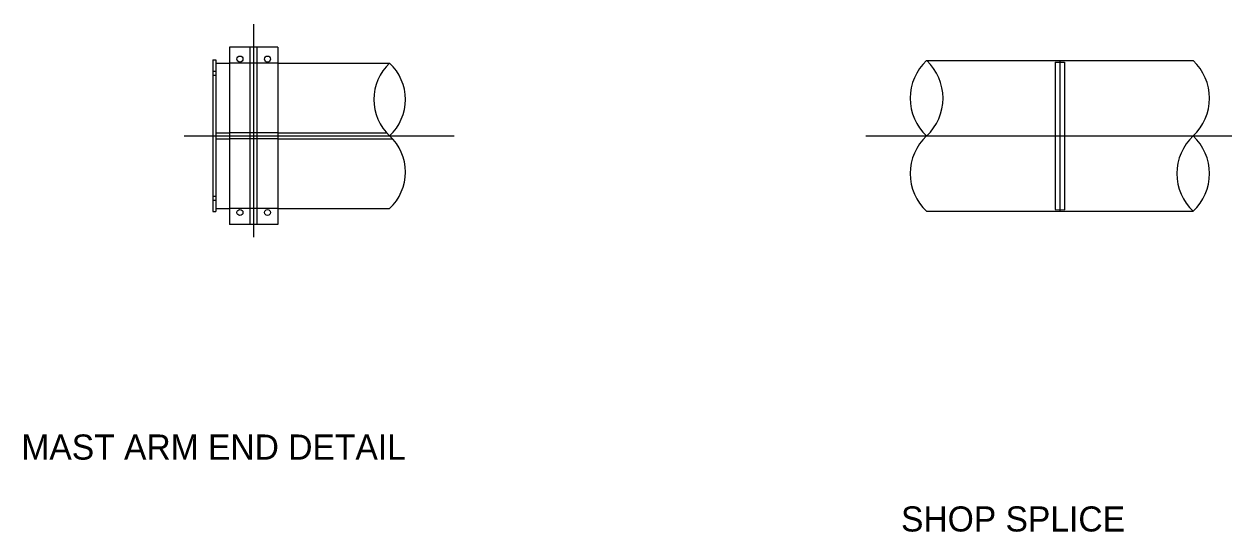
# Model space of a CAD drawing. Extents: x 1399.3 to 1476.9, y -385.3 to -357.7.
# Drawn here: x 1399.32 to 1415.34, y -364.41 to -357.67 of the extents above; entities that cross this region are included whole.
import ezdxf

# ---------------------------------------------------------------- set-up
doc = ezdxf.new("R2010")
doc.units = 0
for name, color, linetype in [('57 Undefined', 7, 'Continuous'), ('str_Center-Line-A', 7, 'Continuous'), ('tcd_SIGN-OVERHEAD', 7, 'Continuous')]:
    doc.layers.add(name, color=color, linetype=linetype)

msp = doc.modelspace()

# ---------------------------------------------------------------- linework, layer by layer
at = {"layer": 'str_Center-Line-A'}
for p, q in [((1402.364, -357.675), (1402.364, -360.503)), ((1401.444, -359.156), (1405.025, -359.156)), ((1410.489, -359.158), (1415.344, -359.158))]:
    msp.add_line(p, q, dxfattribs=at)
at = {"layer": 'tcd_SIGN-OVERHEAD'}
for p, q in [((1402.685, -357.978), (1402.042, -357.978)), ((1402.042, -357.978), (1402.042, -360.334)), ((1402.317, -360.334), (1402.317, -357.978)), ((1402.41, -360.334), (1402.41, -357.978)), ((1402.685, -357.978), (1402.685, -360.334)), ((1401.822, -358.15), (1401.822, -360.161)), ((1401.822, -358.15), (1401.864, -358.15)), ((1401.822, -358.15), (1401.822, -360.161)), ((1401.864, -358.15), (1401.864, -360.161)), ((1411.294, -358.158), (1414.83, -358.158)), ((1413.062, -358.158), (1413.062, -360.158)), ((1401.822, -358.299), (1401.864, -358.299)), ((1401.864, -358.192), (1402.042, -358.192)), ((1402.685, -358.192), (1402.042, -358.192)), ((1402.685, -358.192), (1404.168, -358.192)), ((1413, -358.178), (1413, -360.136)), ((1413, -358.178), (1413.125, -358.179)), ((1413.125, -358.179), (1413.125, -360.138)), ((1401.822, -358.353), (1401.864, -358.353)), ((1401.864, -359.116), (1402.042, -359.116)), ((1402.685, -359.116), (1402.042, -359.116)), ((1402.685, -359.116), (1404.129, -359.116)), ((1401.864, -359.196), (1402.042, -359.196)), ((1402.685, -359.196), (1402.042, -359.196)), ((1402.685, -359.196), (1404.208, -359.196)), ((1401.822, -359.959), (1401.864, -359.959)), ((1401.822, -360.012), (1401.864, -360.012)), ((1401.822, -360.161), (1401.864, -360.161)), ((1401.864, -360.119), (1402.042, -360.119)), ((1402.685, -360.119), (1402.042, -360.119)), ((1402.685, -360.119), (1404.168, -360.119)), ((1411.294, -360.157), (1414.83, -360.157)), ((1413, -360.136), (1413.125, -360.138)), ((1402.685, -360.334), (1402.042, -360.334))]:
    msp.add_line(p, q, dxfattribs=at)
for centre in [(1402.182, -358.138), (1402.548, -358.138), (1402.182, -360.174), (1402.548, -360.174)]:
    msp.add_circle(centre, 0.0402, dxfattribs=at)
for centre, radius, start, end in [((1411.76, -358.658), 0.684, 133.0067, 226.9933), ((1410.828, -358.658), 0.684, 313.0067, 46.9933), ((1414.364, -358.658), 0.684, 313.0067, 46.9933), ((1404.618, -358.674), 0.659, 133.0067, 226.9933), ((1403.719, -358.674), 0.659, 313.0067, 46.9933), ((1403.719, -359.638), 0.659, 313.0067, 46.9933), ((1411.76, -359.658), 0.684, 133.0067, 226.9933), ((1415.297, -359.658), 0.684, 133.0067, 226.9933), ((1414.364, -359.658), 0.684, 313.0067, 46.9933)]:
    msp.add_arc(centre, radius, start, end, dxfattribs=at)

# ---------------------------------------------------------------- texts
at = {"layer": '57 Undefined'}
for s, p in [('MAST ARM END DETAIL', (1399.282, -363.453)), ('SHOP SPLICE', (1410.954, -364.407))]:
    msp.add_text(s, height=0.33333, dxfattribs=at).set_placement(p)

doc.saveas('drawing.dxf')
